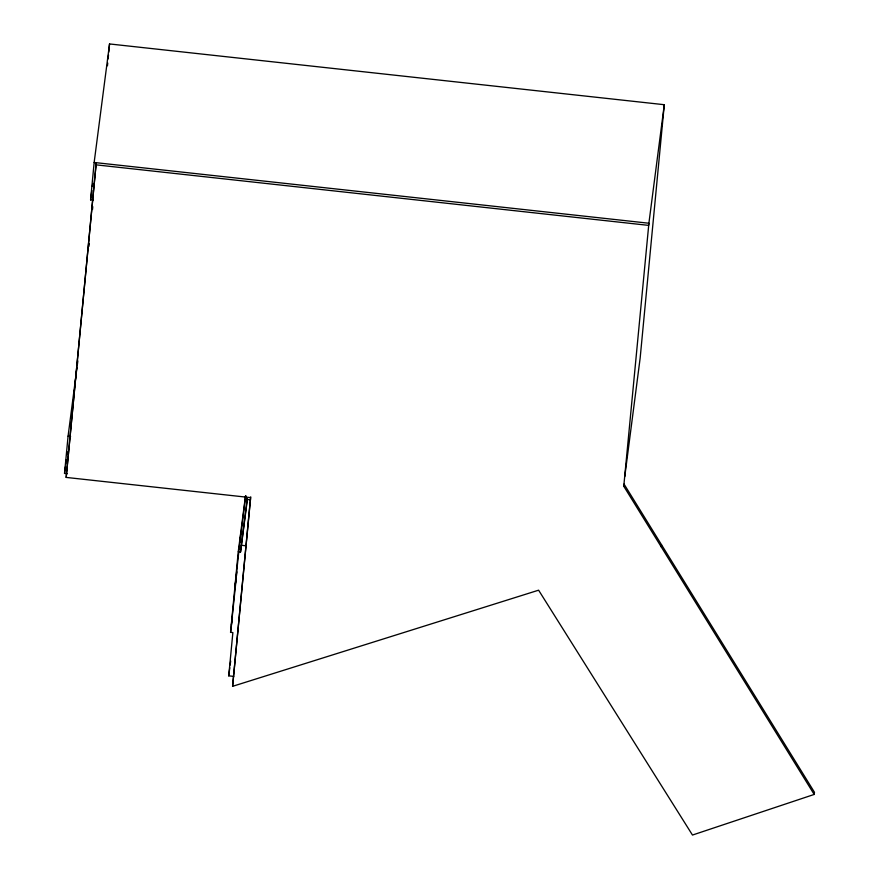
<?xml version="1.0" encoding="UTF-8"?>
<svg xmlns="http://www.w3.org/2000/svg" width="879" height="879" viewBox="0 0 879 879"><rect width="100%" height="100%" fill="white"/><g stroke="black" fill="none" stroke-linecap="round" stroke-linejoin="round"><path stroke-width="1.32" d="M67.243 473.715L64.53 473.418L68.079 436.127L76.978 367.609M93.119 200.17L90.592 199.896L94.152 162.472L109.545 43.95L664.293 104.711L640.154 358.105L624.76 476.638M66.178 477.418L96.24 162.703L66.178 477.418L250.57 497.613L232.594 686.323L538.607 590.194L692.476 835.05L814.196 794.44L814.47 792.298L624.046 484.109L623.771 486.241L814.196 794.44M88.999 246.296L89.262 243.571M92.515 209.433L92.778 206.697M107.469 65.771L107.732 63.046M108.117 58.948L108.513 54.861M108.765 52.136L109.545 43.95M233.715 676.39L228.738 675.852L232.869 632.594L230.573 632.342L238.253 551.748L245.494 496.02M231.386 625.035L236.044 580.052M235.045 586.601L240.912 532.289M239.286 549.397L239.538 546.76M239.912 542.815L245.56 496.547M238.253 551.748L240.538 551.99L247.186 499.063M250.537 499.821L245.571 499.272L245.911 495.701M250.724 496.833L232.594 686.323M623.771 486.241L648.9 223.233L94.152 162.472M90.592 199.896L91.812 190.49M92.339 186.458L92.68 183.777M77.33 364.917L77.857 360.884M64.53 473.418L65.409 466.683M65.749 463.991L66.277 459.948M66.98 454.564L67.331 451.872M245.571 499.272L245.922 496.558M235.22 585.26L236.088 578.558M236.44 575.877L236.967 571.855M240.538 551.99L247.428 498.997M230.573 632.342L232.43 616.992M228.738 675.852L229.793 667.765M230.144 665.073L230.672 661.03M664.293 104.711L648.614 225.376L95.954 164.834M661.261 546.925L661.535 544.793M68.079 436.127L70.606 436.402M241.187 545.266L246.164 545.815"/></g></svg>
